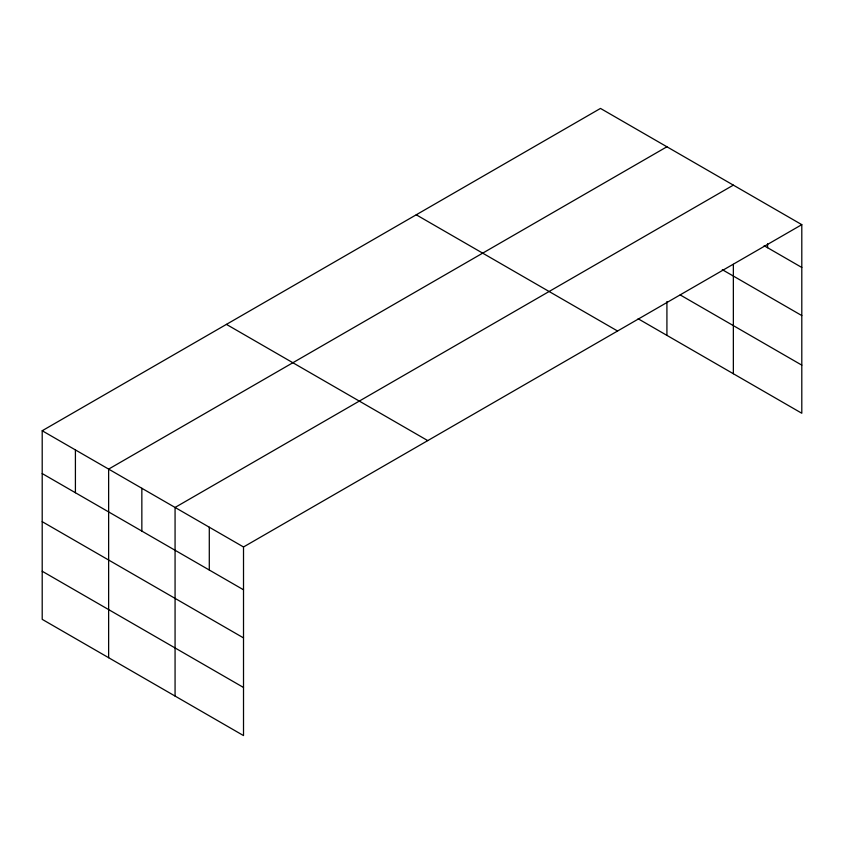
<?xml version="1.0" encoding="UTF-8"?>
<svg xmlns="http://www.w3.org/2000/svg" width="844" height="844" viewBox="0 0 844 844"><rect width="100%" height="100%" fill="white"/><g stroke="black" fill="none" stroke-linecap="round" stroke-linejoin="round"><path stroke-width="1.27" d="M801.8 224.652L600.485 108.422L42.2 430.746L42.2 619.348L243.515 735.578L243.515 546.975L801.8 224.652L801.8 413.254L638.127 318.758M733.352 264.351L733.352 373.734M666.918 146.782L108.633 469.106L108.633 657.698M733.352 185.131L175.067 507.455L175.067 696.057M764.158 245.731L801.8 267.464M722.285 269.669L801.8 315.572M680.211 294.936L801.8 365.135M416.25 214.798L617.565 331.017M226.435 324.381L427.75 440.61M42.2 430.746L243.515 546.975M42.2 473.558L243.515 589.787M42.2 521.666L243.515 637.895M42.2 571.24L243.515 687.47M767.576 243.81L767.576 247.703M666.918 301.572L666.918 335.374M209.291 527.215L209.291 570.027M141.845 488.286L141.845 531.098M75.411 449.926L75.411 492.738"/></g></svg>
